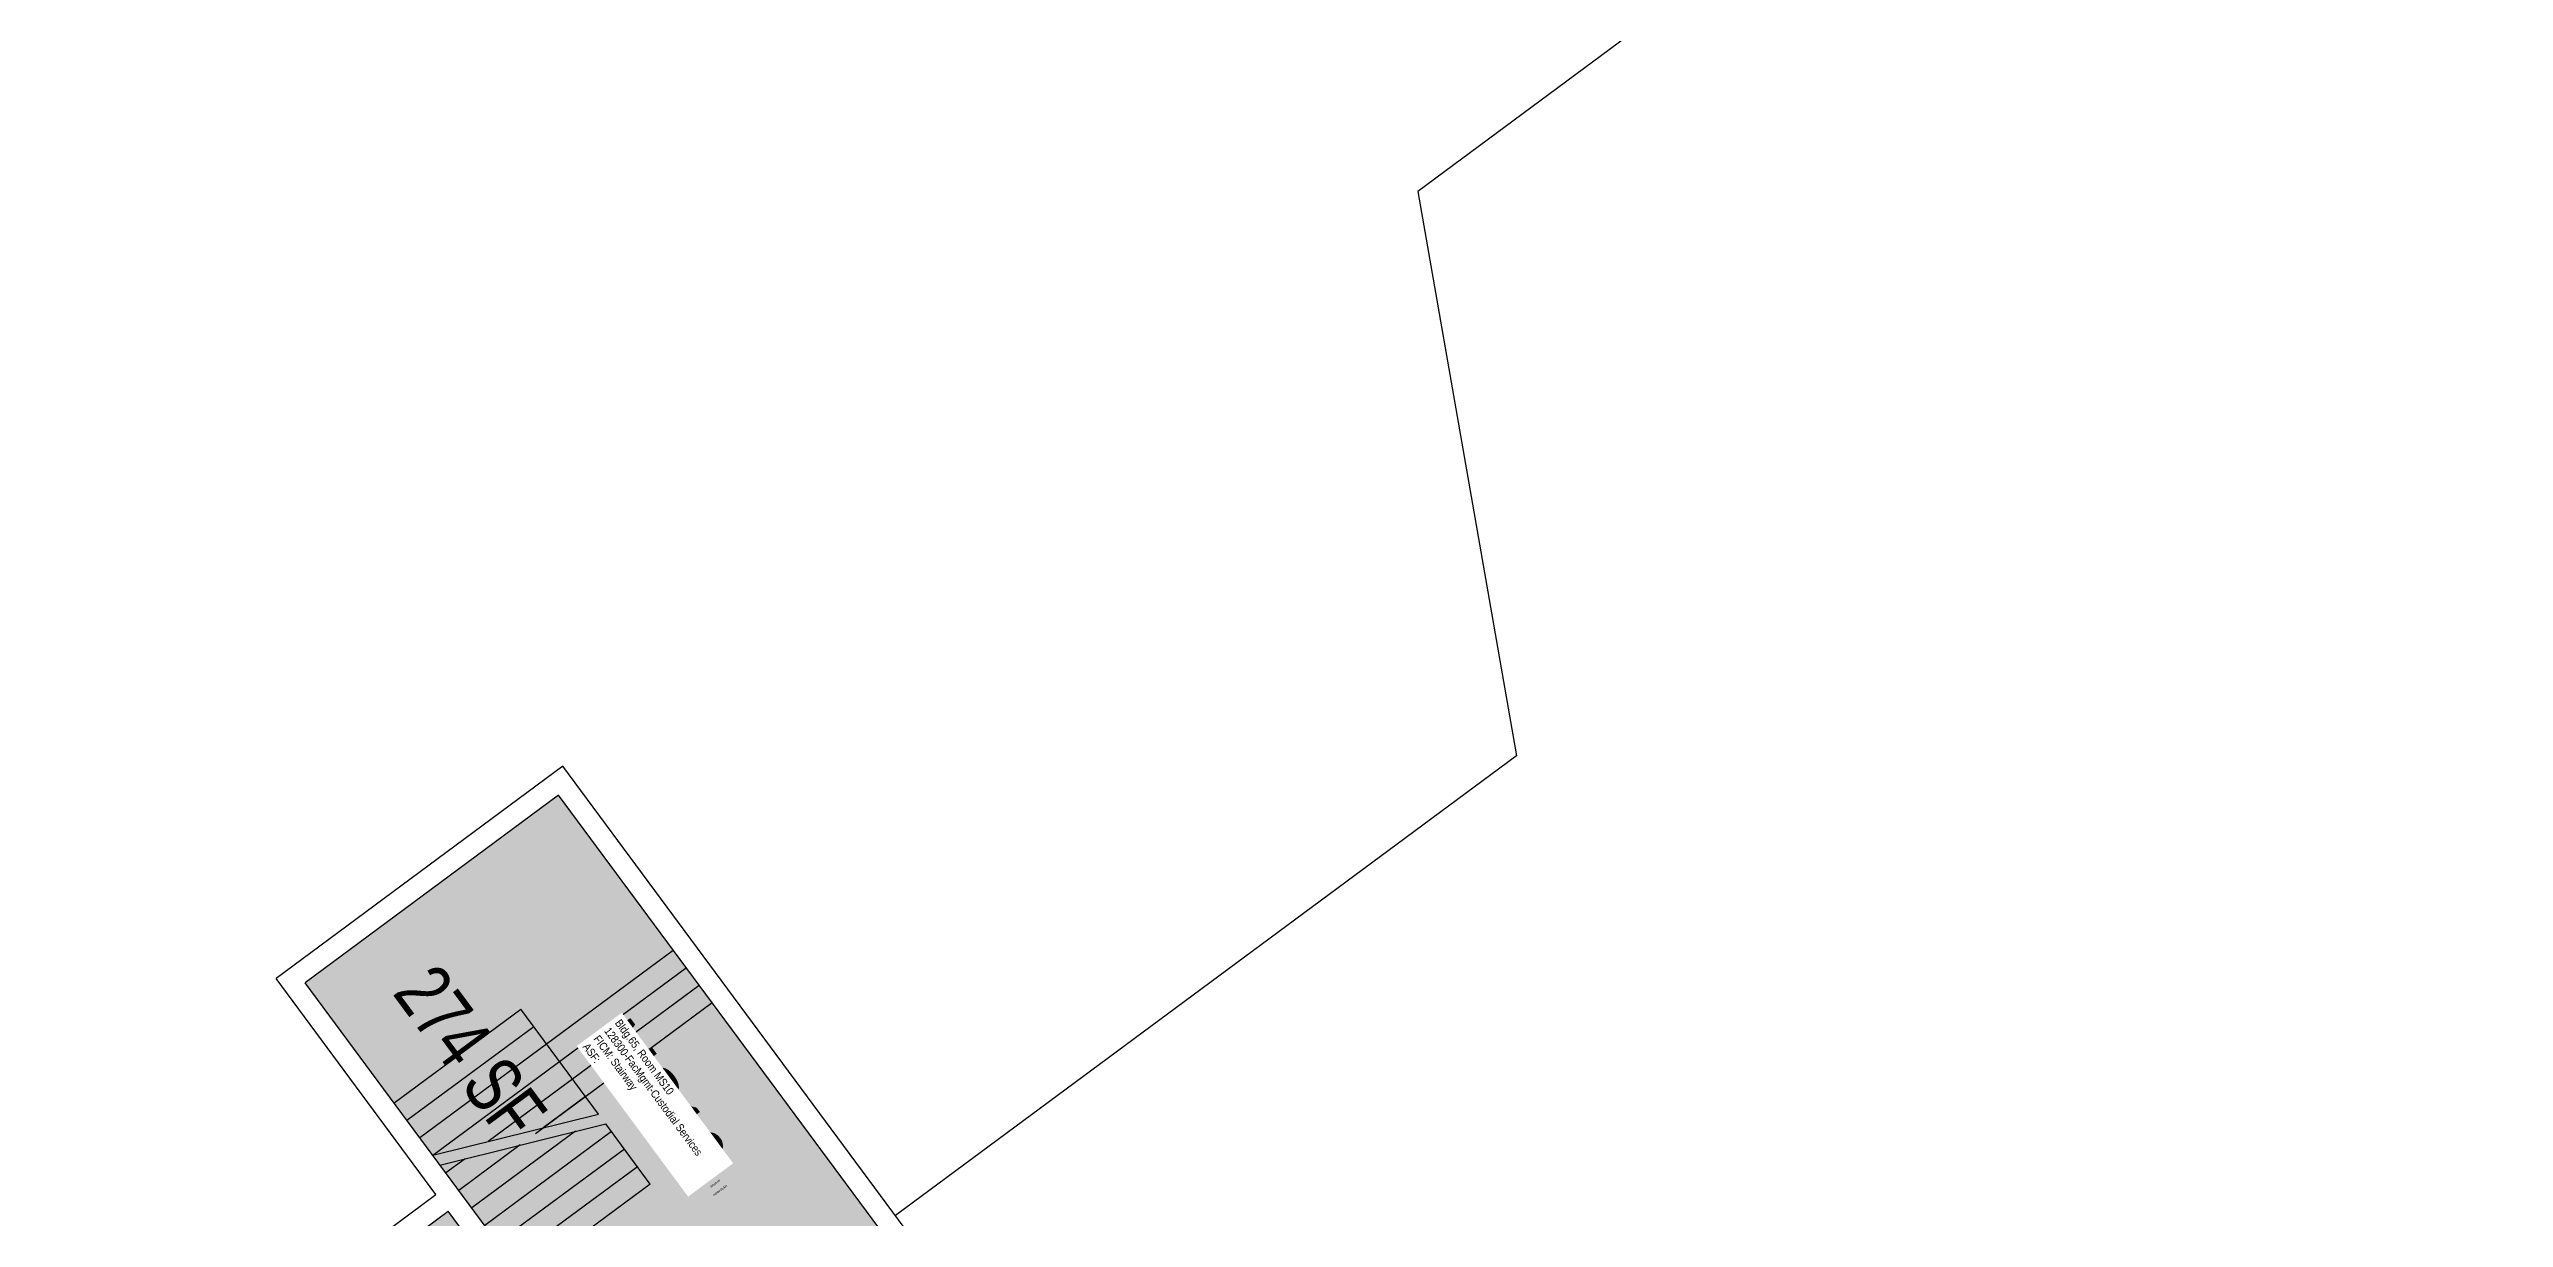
# Model space of a CAD drawing. Header units: inches. Extents: x 69218137 to 69222609, y 27671114 to 27674487.
# Drawn here: x 69218137 to 69219320, y 27672237 to 27672801 of the extents above; entities that cross this region are included whole.
import ezdxf
from ezdxf.enums import TextEntityAlignment as Align

# ---------------------------------------------------------------- set-up
doc = ezdxf.new("R2010")
doc.units = ezdxf.units.IN
doc.header["$LTSCALE"] = 25
doc.header["$MEASUREMENT"] = 0
for name, color, linetype in [('A-FLOR', 3, 'CONTINUOUS'), ('A-IDEN-RNUM', 7, 'CONTINUOUS'), ('A-IDEN-SNUM', 4, 'CONTINUOUS'), ('A-IDEN-VNUM', 4, 'CONTINUOUS'), ('A-SITE', 3, 'CONTINUOUS'), ('A-WALL', 5, 'CONTINUOUS'), ('AREA-TEXT', 3, 'CONTINUOUS'), ('Rooms-Category-Color', 7, 'CONTINUOUS'), ('Rooms-College-Color', 7, 'CONTINUOUS'), ('Rooms-Department-Color', 7, 'CONTINUOUS'), ('Rooms-Division-Color', 7, 'CONTINUOUS'), ('Rooms-Information', 7, 'CONTINUOUS')]:
    doc.layers.add(name, color=color, linetype=linetype)
doc.styles.add('CP_AREA', font='arial.ttf', dxfattribs={"height": 15})
doc.styles.add('CP_ROOMSNUMBER', font='arial.ttf', dxfattribs={"height": 1})
doc.styles.add('CP_ROOMVNUMBER', font='arial.ttf', dxfattribs={"width": 0.85, "height": 0.075})

msp = doc.modelspace()

# ---------------------------------------------------------------- hatches: boundary and pattern name
at = {"layer": 'Rooms-Category-Color', "true_color": 0xadadad}
for points in [[(69218414.3, 27672142.1), (69218469, 27672182.5), (69218536.5, 27672232.5), (69218532.9, 27672237.3), (69218509.1, 27672269.5), (69218493.4, 27672290.8), (69218487.4, 27672298.8), (69218463.3, 27672331.4), (69218459.7, 27672336.2), (69218417.8, 27672392.8), (69218403.5, 27672412.1), (69218382.1, 27672441.1), (69218321, 27672395.9), (69218314.6, 27672391.1), (69218259.9, 27672350.6), (69218281.4, 27672321.7), (69218295.6, 27672302.4)], [(69218332.3, 27672081.4), (69218255, 27672185.9), (69218328.9, 27672240.6), (69218406.3, 27672136.1), (69218396.6, 27672129), (69218342, 27672088.5)]]:
    msp.add_hatch(color=253, dxfattribs=at).paths.add_polyline_path(points)
at = {"layer": 'Rooms-College-Color', "true_color": 0xadadad}
for points in [[(69218414.3, 27672142.1), (69218469, 27672182.5), (69218536.5, 27672232.5), (69218532.9, 27672237.3), (69218509.1, 27672269.5), (69218493.4, 27672290.8), (69218487.4, 27672298.8), (69218463.3, 27672331.4), (69218459.7, 27672336.2), (69218417.8, 27672392.8), (69218403.5, 27672412.1), (69218382.1, 27672441.1), (69218321, 27672395.9), (69218314.6, 27672391.1), (69218259.9, 27672350.6), (69218281.4, 27672321.7), (69218295.6, 27672302.4)], [(69218332.3, 27672081.4), (69218255, 27672185.9), (69218328.9, 27672240.6), (69218406.3, 27672136.1), (69218396.6, 27672129), (69218342, 27672088.5)]]:
    msp.add_hatch(color=253, dxfattribs=at).paths.add_polyline_path(points)
at = {"layer": 'Rooms-Department-Color', "true_color": 0xacacac}
for points in [[(69218414.3, 27672142.1), (69218469, 27672182.5), (69218536.5, 27672232.5), (69218532.9, 27672237.3), (69218509.1, 27672269.5), (69218493.4, 27672290.8), (69218487.4, 27672298.8), (69218463.3, 27672331.4), (69218459.7, 27672336.2), (69218417.8, 27672392.8), (69218403.5, 27672412.1), (69218382.1, 27672441.1), (69218321, 27672395.9), (69218314.6, 27672391.1), (69218259.9, 27672350.6), (69218281.4, 27672321.7), (69218295.6, 27672302.4)], [(69218332.3, 27672081.4), (69218255, 27672185.9), (69218328.9, 27672240.6), (69218406.3, 27672136.1), (69218396.6, 27672129), (69218342, 27672088.5)]]:
    msp.add_hatch(color=253, dxfattribs=at).paths.add_polyline_path(points)
at = {"layer": 'Rooms-Division-Color', "true_color": 0xadadad}
for points in [[(69218414.3, 27672142.1), (69218469, 27672182.5), (69218536.5, 27672232.5), (69218532.9, 27672237.3), (69218509.1, 27672269.5), (69218493.4, 27672290.8), (69218487.4, 27672298.8), (69218463.3, 27672331.4), (69218459.7, 27672336.2), (69218417.8, 27672392.8), (69218403.5, 27672412.1), (69218382.1, 27672441.1), (69218321, 27672395.9), (69218314.6, 27672391.1), (69218259.9, 27672350.6), (69218281.4, 27672321.7), (69218295.6, 27672302.4)], [(69218332.3, 27672081.4), (69218255, 27672185.9), (69218328.9, 27672240.6), (69218406.3, 27672136.1), (69218396.6, 27672129), (69218342, 27672088.5)]]:
    msp.add_hatch(color=253, dxfattribs=at).paths.add_polyline_path(points)

# ---------------------------------------------------------------- linework, layer by layer
at = {"layer": 'A-FLOR'}
for p, q in [((69218437.4, 27672366.3), (69218315.3, 27672275.9)), ((69218443.7, 27672357.9), (69218321.5, 27672267.4)), ((69218449.9, 27672349.4), (69218348.1, 27672274.1)), ((69218302.8, 27672292.8), (69218363.9, 27672338)), ((69218401.3, 27672287.3), (69218363.9, 27672338)), ((69218456.2, 27672341), (69218371, 27672277.9)), ((69218370.1, 27672329.5), (69218309, 27672284.3)), ((69218395.1, 27672295.8), (69218374.7, 27672280.7)), ((69218302.8, 27672292.8), (69218302.8, 27672292.8)), ((69218321.5, 27672267.5), (69218401.3, 27672287.3)), ((69218324.9, 27672262.8), (69218404.8, 27672282.7)), ((69218363.6, 27672272.5), (69218334, 27672250.6)), ((69218390.2, 27672279.1), (69218340.3, 27672242.1)), ((69218407.6, 27672278.9), (69218346.5, 27672233.7)), ((69218426.3, 27672253.6), (69218404.8, 27672282.7)), ((69218337, 27672265.8), (69218327.8, 27672259)), ((69218413.8, 27672270.5), (69218352.7, 27672225.3)), ((69218420.1, 27672262), (69218359, 27672216.8)), ((69218426.3, 27672253.6), (69218365.2, 27672208.4))]:
    msp.add_line(p, q, dxfattribs=at)
at = {"layer": 'A-SITE'}
for p, q in [((69219319.8, 27673119.8), (69218796.2, 27672732.1)), ((69218796.2, 27672732.1), (69218843.9, 27672460.1)), ((69218843.9, 27672460.1), (69218544.5, 27672238.4))]:
    msp.add_line(p, q, dxfattribs=at)
at = {"layer": 'A-WALL'}
for p, q in [((69218384.2, 27672455.1), (69218246, 27672352.7)), ((69218617.4, 27672140), (69218384.2, 27672455.1)), ((69218382.1, 27672441.1), (69218259.9, 27672350.6)), ((69218536.5, 27672232.5), (69218382.1, 27672441.1)), ((69218323, 27672248.6), (69218246, 27672352.7)), ((69218414.3, 27672142.1), (69218259.9, 27672350.6)), ((69218136.5, 27672110.6), (69218323, 27672248.6)), ((69218255, 27672185.9), (69218328.9, 27672240.6)), ((69218406.3, 27672136.1), (69218328.9, 27672240.6))]:
    msp.add_line(p, q, dxfattribs=at)

# ---------------------------------------------------------------- texts
at = {"layer": 'A-IDEN-RNUM', "style": 'CP_ROOMSNUMBER', "width": 0.85}
msp.add_text('MS10-00', height=1, rotation=36.5132, dxfattribs=at).set_placement((69218457.6, 27672253.9), align=Align.MIDDLE)
at = {"layer": 'A-IDEN-SNUM', "style": 'CP_ROOMSNUMBER', "width": 0.85}
msp.add_text('0650MS1000', height=1, rotation=36.5132, dxfattribs=at).set_placement((69218460, 27672250.6), align=Align.MIDDLE)
at = {"layer": 'A-IDEN-VNUM', "style": 'CP_ROOMVNUMBER', "width": 0.85}
msp.add_text('MS10', height=27, rotation=306.5032, dxfattribs=at).set_placement((69218429.2, 27672294.1), align=Align.MIDDLE)
at = {"layer": 'AREA-TEXT', "style": 'CP_AREA', "width": 0.75}
msp.add_text('274 SF', height=27, rotation=306.5032, dxfattribs=at).set_placement((69218339.6, 27672317), align=Align.MIDDLE_CENTER)

# ---------------------------------------------------------------- next in the draw order: texts
at = {"layer": 'Rooms-Information', "insert": (69218393.5, 27672319.7), "char_height": 3.857, "width": 86.4, "attachment_point": 7, "rotation": 306.5032, "style": 'CP_ROOMVNUMBER', "bg_fill": 3, "box_fill_scale": 1.5, "bg_fill_color": 256, "bg_fill_true_color": 13158600, "bg_fill_transparency": 0}
msp.add_mtext('Bldg.65, Room MS10^M^J128300-FacMgmt-Custodial Services^M^JFICM: Stairway^M^JASF: ', dxfattribs=at)

doc.saveas('drawing.dxf')
